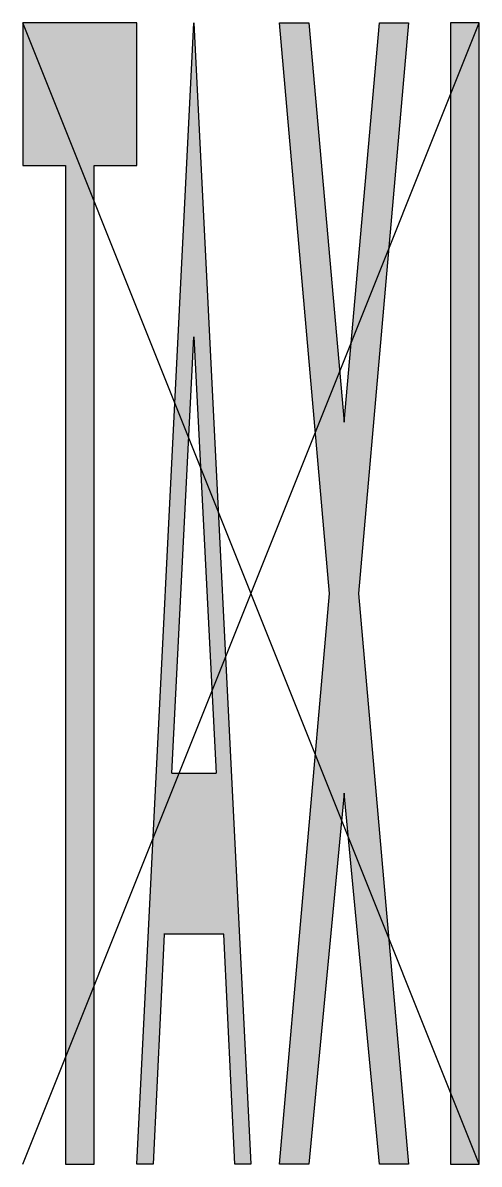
# Model space of a CAD drawing. Header units: metres. Extents: x -0.9 to 0.7, y 0 to 4.
import ezdxf

# ---------------------------------------------------------------- set-up
doc = ezdxf.new("R2010")
doc.units = ezdxf.units.M

msp = doc.modelspace()

# ---------------------------------------------------------------- hatches: boundary and pattern name
h = msp.add_hatch(color=256)
h.paths.add_polyline_path([(-0.65, 3.5), (-0.5, 3.5), (-0.5, 4), (-0.9, 4), (-0.9, 3.5), (-0.75, 3.5), (-0.75, 0), (-0.65, 0)])
h.paths.add_polyline_path([(-0.3, 4), (-0.5, 0), (-0.4429, 0), (-0.4047, 0.8057), (-0.1953, 0.8057), (-0.1571, 0), (-0.1, 0)])
h.paths.add_polyline_path([(-0.2221, 1.3708), (-0.3779, 1.3708), (-0.3, 2.9)], flags=16)
h.paths.add_polyline_path([(0.175, 2), (0, 0), (0.1024, 0), (0.2262, 1.3), (0.35, 0), (0.4524, 0), (0.2774, 2), (0.4524, 4), (0.35, 4), (0.2262, 2.6), (0.1024, 4), (0, 4)])
h.paths.add_polyline_path([(0.7, 4), (0.6, 4), (0.6, 0), (0.7, 0)])

# ---------------------------------------------------------------- linework, layer by layer
for p, q in [((-0.3779, 1.3708), (-0.3, 2.9)), ((-0.3, 2.9), (-0.2221, 1.3708)), ((-0.3779, 1.3708), (-0.2221, 1.3708))]:
    msp.add_line(p, q)
at = {"flags": 128}
for points in [[(-0.9, 4), (-0.9, 3.5), (-0.75, 3.5), (-0.75, 0), (-0.65, 0), (-0.65, 3.5), (-0.5, 3.5), (-0.5, 4)], [(-0.4047, 0.8057), (-0.4429, 0), (-0.5, 0), (-0.3, 4), (-0.1, 0), (-0.1571, 0), (-0.1953, 0.8057), (-0.4054, 0.8057)], [(0.35, 0), (0.2262, 1.3), (0.1024, 0), (0, 0), (0.175, 2), (0, 4), (0.1024, 4), (0.2262, 2.6), (0.35, 4), (0.4524, 4), (0.2774, 2), (0.4524, 0)], [(0.6, 0), (0.7, 0), (0.7, 4), (0.6, 4)]]:
    msp.add_lwpolyline(points, close=True, dxfattribs=at)
for points in [[(0.7, 0), (-0.9, 4)], [(-0.9, 0), (0.7, 4)]]:
    msp.add_lwpolyline(points, dxfattribs=at)

doc.saveas('drawing.dxf')
